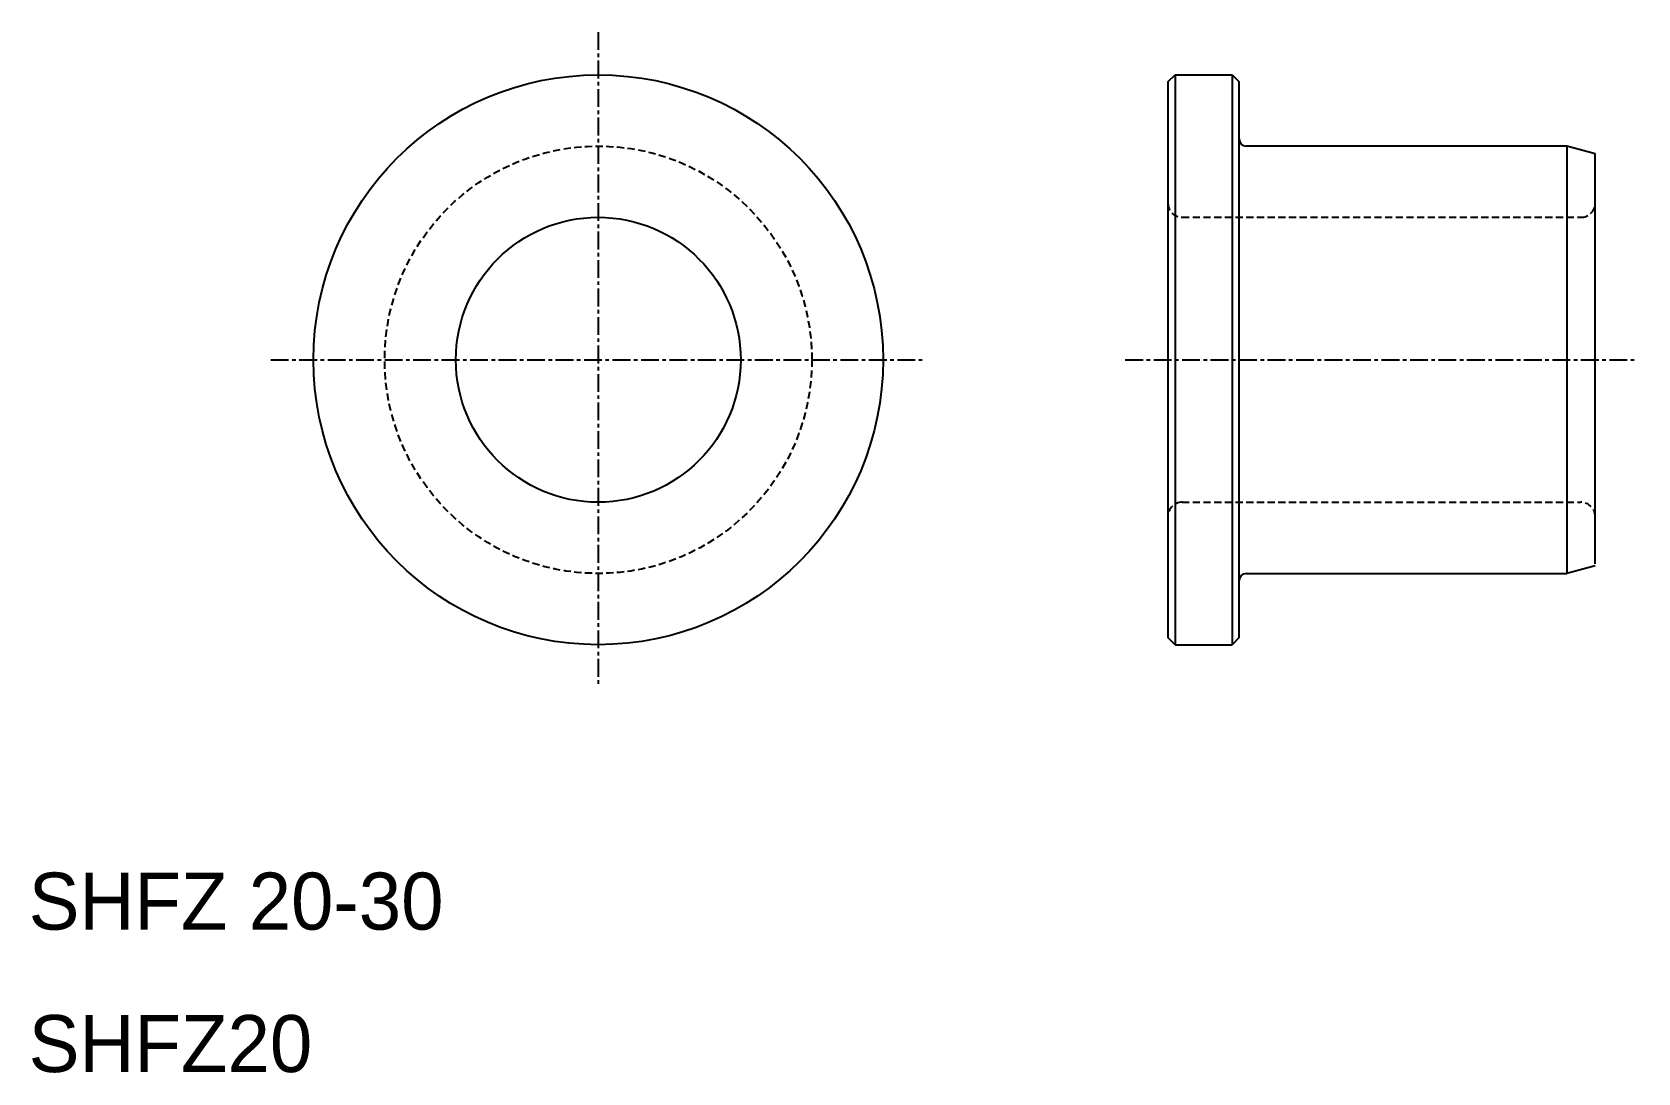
# Model space of a CAD drawing. Extents: x 10 to 123, y 10 to 83.
import ezdxf

# ---------------------------------------------------------------- set-up
doc = ezdxf.new("R2010")
doc.units = 0
doc.linetypes.add('CENTER', pattern=[2, 1.25, -0.25, 0.25, -0.25])
doc.linetypes.add('DASHED', pattern=[0.75, 0.5, -0.25])
doc.layers.get('0').update_dxf_attribs({"linetype": 'CONTINUOUS'})
doc.layers.add('CENTER', color=1, linetype='CENTER')

msp = doc.modelspace()

# ---------------------------------------------------------------- linework, layer by layer
at = {"color": 7, "linetype": 'CONTINUOUS'}
for p, q in [((90, 79.5), (90.5, 80)), ((90, 79.5), (90, 40.5)), ((90.5, 80), (90.5, 40)), ((90.5, 80), (94.5, 80)), ((94.5, 80), (95, 79.5)), ((94.5, 80), (94.5, 40)), ((95, 40.5), (95, 79.5)), ((118, 75), (95.5, 75)), ((120, 74.46), (118, 75)), ((118, 75), (118, 45)), ((120, 45.67), (120, 74.46)), ((120, 45.54), (118, 45)), ((95.5, 45), (118, 45)), ((90.5, 40), (90, 40.5)), ((90.5, 40), (94.5, 40)), ((95, 40.5), (94.5, 40))]:
    msp.add_line(p, q, dxfattribs=at)
at = {"color": 3, "linetype": 'DASHED'}
for p, q in [((91, 70), (119, 70)), ((91, 50), (119, 50))]:
    msp.add_line(p, q, dxfattribs=at)
at = {"color": 7, "linetype": 'CONTINUOUS'}
for radius in [20, 10]:
    msp.add_circle((50, 60), radius, dxfattribs=at)
at = {"color": 3, "linetype": 'DASHED'}
msp.add_circle((50, 60), 15, dxfattribs=at)
at = {"color": 7, "linetype": 'CONTINUOUS'}
for centre, start, end in [((95.5, 75.5), 180, 270), ((95.5, 44.5), 90, 180)]:
    msp.add_arc(centre, 0.5, start, end, dxfattribs=at)
at = {"color": 3, "linetype": 'DASHED'}
for centre, start, end in [((91, 71), 180, 270), ((119, 71), 270, 0), ((91, 49), 90, 180), ((119, 49), 0, 90)]:
    msp.add_arc(centre, 1, start, end, dxfattribs=at)
at = {"layer": 'CENTER', "color": 1, "linetype": 'CENTER'}
for p, q in [((50, 83), (50, 37)), ((27, 60), (73, 60)), ((87, 60), (123, 60))]:
    msp.add_line(p, q, dxfattribs=at)

# ---------------------------------------------------------------- texts
at = {"color": 7, "linetype": 'CONTINUOUS'}
for s, p in [('SHFZ 20-30', (10, 20)), ('SHFZ20', (10, 10))]:
    msp.add_text(s, height=4, dxfattribs=at).set_placement(p)

doc.saveas('drawing.dxf')
